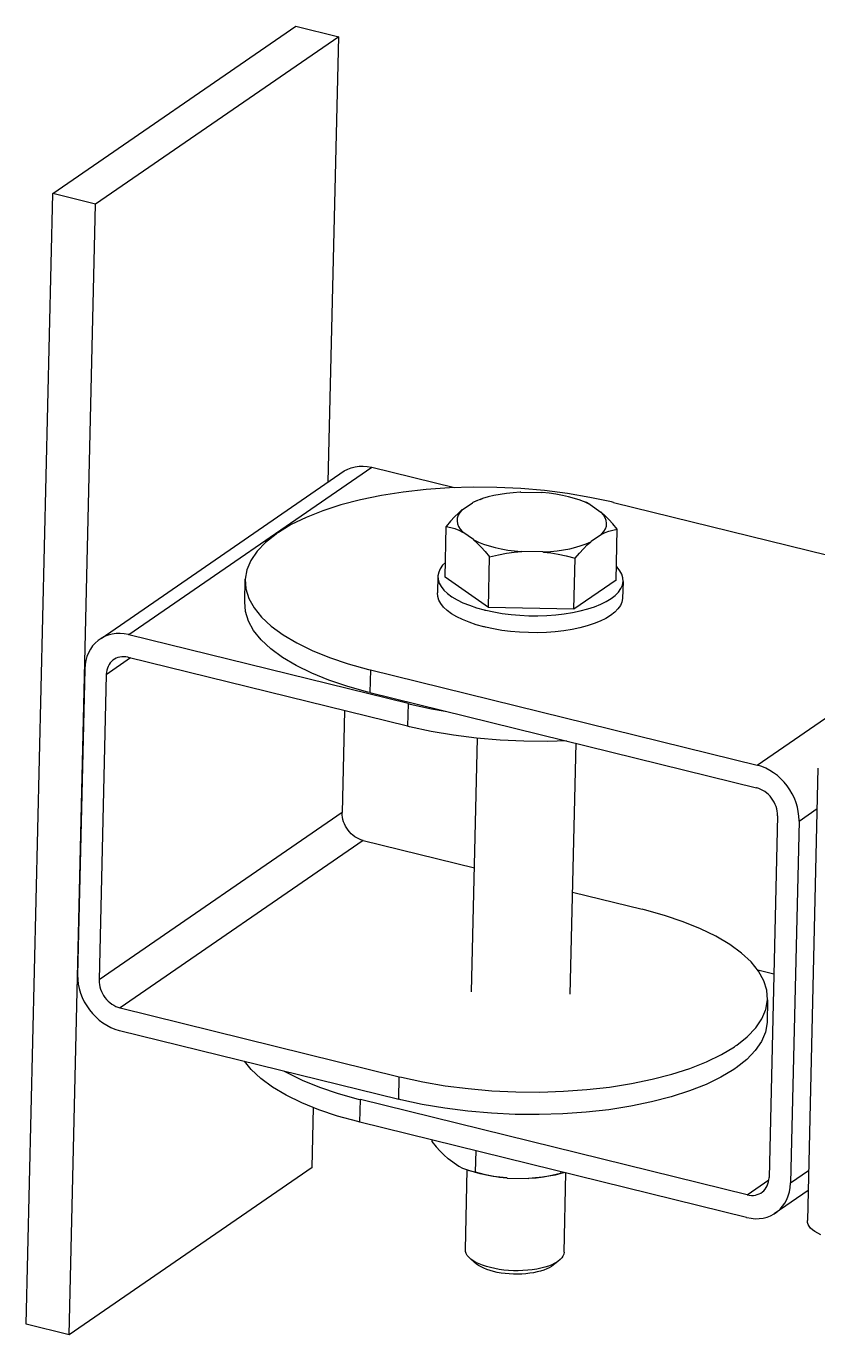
# Model space of a CAD drawing. Extents: x 0 to 1237, y -115 to 533.
# Drawn here: x 904.7 to 1032.9, y 261.4 to 473.4 of the extents above; entities that cross this region are included whole.
import ezdxf

# ---------------------------------------------------------------- set-up
doc = ezdxf.new("R2010")
doc.units = 0
doc.layers.get('0').update_dxf_attribs({"linetype": 'CONTINUOUS'})

msp = doc.modelspace()

# ---------------------------------------------------------------- linework, layer by layer
at = {"color": 1}
for p, q in [((908.953546, 446.270088), (948.33668, 473.393806)), ((948.33668, 473.393806), (955.29801, 471.678272)), ((955.29801, 471.678272), (915.914876, 444.554555)), ((953.605129, 399.542115), (955.29801, 471.678272)), ((904.65422, 263.069404), (908.953546, 446.270088)), ((915.914876, 444.554555), (908.953546, 446.270088)), ((911.615549, 261.353871), (915.914876, 444.554555)), ((916.817174, 374.205734), (956.200308, 401.329451)), ((960.662255, 401.908569), (921.279121, 374.784852)), ((956.200308, 401.329451), (956.751431, 401.620205)), ((956.751431, 401.620205), (957.33786, 401.844893)), ((957.33786, 401.844893), (957.953731, 402.001268)), ((957.953731, 402.001268), (958.59342, 402.087938)), ((958.59342, 402.087938), (959.250927, 402.10409)), ((959.250927, 402.10409), (959.920273, 402.049547)), ((959.920273, 402.049547), (960.594797, 401.924848)), ((960.594797, 401.924848), (960.662255, 401.908569)), ((974.082028, 398.601433), (960.662255, 401.908569)), ((977.07115, 398.693208), (973.225368, 398.575131)), ((980.945691, 398.660594), (977.07115, 398.693208)), ((984.812592, 398.477594), (980.945691, 398.660594)), ((958.841261, 396.63901), (955.66406, 395.811785)), ((962.218478, 397.334841), (958.841261, 396.63901)), ((965.763985, 397.892742), (962.218478, 397.334841)), ((969.444473, 398.30747), (965.763985, 397.892742)), ((973.225368, 398.575131), (969.444473, 398.30747)), ((977.778398, 396.544374), (977.036674, 396.212737)), ((978.202204, 396.718582), (977.601678, 396.487136)), ((978.597943, 396.845046), (977.778398, 396.544374)), ((978.202204, 396.718582), (978.597943, 396.845046)), ((979.488071, 397.112097), (978.597943, 396.845046)), ((980.440923, 397.34317), (979.488071, 397.112097)), ((981.448083, 397.536223), (980.440923, 397.34317)), ((982.500659, 397.689553), (981.448083, 397.536223)), ((983.589355, 397.801805), (982.500659, 397.689553)), ((984.704558, 397.871987), (983.589355, 397.801805)), ((984.785308, 397.875385), (984.704558, 397.871987)), ((984.785309, 397.875384), (988.186952, 397.820301)), ((988.635526, 398.145928), (984.812592, 398.477594)), ((988.267908, 397.814286), (988.186952, 397.820302)), ((989.386965, 397.707923), (988.267908, 397.814286)), ((992.37858, 397.668712), (988.635526, 398.145928)), ((990.481334, 397.560321), (989.386965, 397.707923)), ((991.54135, 397.372782), (990.481334, 397.560321)), ((992.557653, 397.146962), (991.54135, 397.372782)), ((996.006799, 397.050387), (992.37858, 397.668712)), ((993.521268, 396.884856), (992.557653, 397.146962)), ((994.423687, 396.588777), (993.521268, 396.884856)), ((994.797002, 396.44986), (994.423687, 396.588777)), ((995.25694, 396.261341), (994.423687, 396.588777)), ((999.485691, 396.296832), (996.006799, 397.050387)), ((952.716724, 394.860936), (950.026939, 393.795397)), ((955.66406, 395.811785), (952.716724, 394.860936)), ((974.690536, 394.482191), (974.081377, 393.880511)), ((974.923519, 394.578179), (974.668076, 394.138491)), ((975.270782, 394.999925), (974.690536, 394.482191)), ((975.281992, 395.004263), (974.923519, 394.578179)), ((975.311586, 395.034202), (975.270782, 394.999925)), ((975.311586, 395.034202), (975.281992, 395.004263)), ((975.311587, 395.034202), (976.986641, 396.187835)), ((977.036674, 396.212737), (976.986641, 396.187835)), ((977.027146, 396.209558), (976.986641, 396.187835)), ((977.601678, 396.487136), (977.027146, 396.209558)), ((995.424833, 396.198522), (994.797002, 396.44986)), ((996.013669, 395.905439), (995.25694, 396.261341)), ((996.014966, 395.90583), (995.424833, 396.198522)), ((996.064825, 395.878898), (996.013669, 395.905439)), ((996.064825, 395.878897), (997.791425, 394.670189)), ((997.822348, 394.639271), (997.791425, 394.670189)), ((997.833186, 394.634576), (997.791425, 394.670189)), ((998.199681, 394.201271), (997.822348, 394.639271)), ((998.425568, 394.097853), (997.833186, 394.634576)), ((999.824017, 396.214321), (999.485691, 396.296832)), ((999.824017, 396.214321), (1062.475985, 380.774521)), ((947.619842, 392.625107), (945.518318, 391.361188)), ((950.026939, 393.795397), (947.619842, 392.625107)), ((972.523468, 384.102002), (972.716885, 392.343809)), ((973.429309, 393.17626), (972.717037, 392.343807)), ((972.717037, 392.343807), (973.450993, 392.182977)), ((974.081377, 393.880511), (973.429309, 393.17626)), ((974.517919, 393.689084), (974.474374, 393.233924)), ((974.474374, 393.233924), (974.537825, 392.777032)), ((974.668076, 394.138491), (974.517919, 393.689084)), ((974.537825, 392.777032), (974.707713, 392.322442)), ((974.707713, 392.322442), (974.982536, 391.874168)), ((998.474504, 393.752997), (998.199681, 394.201271)), ((999.044654, 393.476285), (998.425568, 394.097853)), ((998.644392, 393.298407), (998.474504, 393.752997)), ((998.514141, 391.936947), (998.664298, 392.386354)), ((998.707843, 392.841514), (998.644392, 393.298407)), ((998.664298, 392.386354), (998.707843, 392.841514)), ((999.704431, 392.750792), (999.044654, 393.476285)), ((1000.422082, 391.895177), (999.704431, 392.750792)), ((945.136555, 391.098263), (943.427332, 389.737667)), ((945.325801, 391.230128), (945.136555, 391.098263)), ((945.518318, 391.361188), (945.325801, 391.230128)), ((973.450993, 392.182977), (974.122943, 391.976205)), ((974.122943, 391.976205), (974.750718, 391.724856)), ((974.750718, 391.724856), (975.348736, 391.428308)), ((974.982536, 391.874168), (975.359869, 391.436168)), ((975.348736, 391.428308), (975.390791, 391.40525)), ((975.359869, 391.436168), (975.390791, 391.40525)), ((977.117392, 390.19654), (975.390792, 391.405249)), ((977.117392, 390.196541), (977.168548, 390.17)), ((977.117392, 390.196541), (977.15915, 390.160925)), ((977.15915, 390.160925), (977.751453, 389.624187)), ((977.168548, 390.17), (977.925277, 389.814098)), ((997.87063, 391.041235), (996.195576, 389.887602)), ((997.870631, 391.041235), (997.900225, 391.071174)), ((997.870631, 391.041235), (997.911141, 391.062957)), ((997.900225, 391.071174), (998.258698, 391.497259)), ((997.911141, 391.062957), (998.48575, 391.340515)), ((998.258698, 391.497259), (998.514141, 391.936947)), ((998.48575, 391.340515), (999.086221, 391.571976)), ((999.086221, 391.571976), (999.726115, 391.757505)), ((999.726115, 391.757505), (1000.422082, 391.895177)), ((1000.228816, 383.653367), (1000.422234, 391.895175)), ((942.06287, 388.310431), (941.056136, 386.830126)), ((943.427332, 389.737667), (942.06287, 388.310431)), ((977.751453, 389.624187), (978.370596, 389.002629)), ((977.925277, 389.814098), (978.75853, 389.486662)), ((978.370596, 389.002629), (979.03036, 388.277132)), ((978.75853, 389.486662), (979.660949, 389.190583)), ((979.03036, 388.277132), (979.748275, 387.421578)), ((979.660949, 389.190583), (980.624564, 388.928477)), ((980.624564, 388.928477), (981.640867, 388.702657)), ((981.640867, 388.702657), (982.700883, 388.515118)), ((982.504541, 387.98387), (983.737186, 388.149076)), ((982.700883, 388.515118), (983.795252, 388.367516)), ((983.737186, 388.149076), (984.912556, 388.250195)), ((983.795252, 388.367516), (984.914309, 388.261154)), ((984.912556, 388.250195), (984.995265, 388.255137)), ((984.914309, 388.261154), (984.995265, 388.255137)), ((988.396908, 388.200053), (984.995265, 388.255136)), ((988.396908, 388.200054), (988.477659, 388.203452)), ((988.396908, 388.200054), (988.479323, 388.192438)), ((988.477659, 388.203452), (989.592862, 388.273634)), ((988.479323, 388.192438), (989.649053, 388.053346)), ((989.592862, 388.273634), (990.681558, 388.385886)), ((989.649053, 388.053346), (990.87301, 387.848359)), ((990.681558, 388.385886), (991.734134, 388.539215)), ((991.734134, 388.539215), (992.741294, 388.732268)), ((992.741294, 388.732268), (993.694145, 388.963341)), ((993.694145, 388.963341), (994.584274, 389.230392)), ((994.313339, 388.02965), (994.965394, 388.733904)), ((994.584274, 389.230392), (995.403819, 389.531063)), ((994.965394, 388.733904), (995.574607, 389.33557)), ((995.403819, 389.531063), (996.145543, 389.8627)), ((995.574607, 389.33557), (996.154776, 389.853325)), ((996.145543, 389.8627), (996.195576, 389.887602)), ((996.154776, 389.853325), (996.195576, 389.887602)), ((941.056136, 386.830126), (940.416497, 385.310574)), ((972.139875, 386.047538), (971.748435, 385.49062)), ((972.579677, 386.495291), (972.139875, 386.047538)), ((979.554783, 379.179719), (979.748201, 387.421526)), ((979.748275, 387.421578), (981.186621, 387.745748)), ((981.186621, 387.745748), (982.504541, 387.98387)), ((990.87301, 387.848359), (992.178754, 387.567753)), ((992.178754, 387.567753), (993.600798, 387.197263)), ((993.407457, 378.955402), (993.600875, 387.197209)), ((993.600798, 387.197263), (994.313339, 388.02965)), ((940.416497, 385.310574), (940.149963, 383.766051)), ((971.385145, 384.336321), (971.320656, 381.588311)), ((971.496086, 384.918463), (971.385145, 384.336321)), ((971.385145, 384.336321), (971.416703, 383.749912)), ((971.748435, 385.49062), (971.496086, 384.918463)), ((979.554783, 379.179719), (972.523468, 384.102002)), ((1000.395671, 385.735393), (1000.280217, 385.84363)), ((1000.847549, 385.169162), (1000.395671, 385.735393)), ((1001.161817, 384.590744), (1000.847549, 385.169162)), ((1001.335582, 384.005457), (1001.161817, 384.590744)), ((1001.367139, 383.419048), (1001.335582, 384.005457)), ((940.063976, 380.102037), (940.149963, 383.766051)), ((940.149963, 383.766051), (940.259037, 382.211066)), ((940.259037, 382.211066), (940.742694, 380.660228)), ((971.416703, 383.749912), (971.590468, 383.164625)), ((971.590468, 383.164625), (971.904735, 382.586207)), ((971.904735, 382.586207), (972.356613, 382.019976)), ((972.356613, 382.019976), (972.941671, 381.471488)), ((1000.228816, 383.653367), (993.407457, 378.955402)), ((1000.085728, 381.171629), (1000.61241, 381.707831)), ((1000.61241, 381.707831), (1001.003849, 382.264749)), ((1001.003849, 382.264749), (1001.256198, 382.836906)), ((1001.256198, 382.836906), (1001.367139, 383.419048)), ((1001.367139, 383.419048), (1001.302649, 380.671038)), ((940.17305, 378.547052), (940.063976, 380.102037)), ((940.742694, 380.660228), (941.596392, 379.128106)), ((971.352213, 381.001902), (971.320656, 381.588311)), ((971.525978, 380.416615), (971.352213, 381.001902)), ((971.840245, 379.838196), (971.525978, 380.416615)), ((972.292123, 379.271966), (971.840245, 379.838196)), ((972.941671, 381.471488), (973.654522, 380.945791)), ((973.654522, 380.945791), (974.488181, 380.448036)), ((974.488181, 380.448036), (975.434965, 379.982812)), ((975.434965, 379.982812), (976.485605, 379.554673)), ((976.485605, 379.554673), (977.630409, 379.167567)), ((996.743832, 379.330815), (997.749777, 379.736296)), ((997.749777, 379.736296), (998.647456, 380.18107)), ((998.647456, 380.18107), (999.428636, 380.66106)), ((999.428636, 380.66106), (1000.085728, 381.171629)), ((1001.191708, 380.088895), (1000.939359, 379.516739)), ((1001.302649, 380.671038), (1001.191708, 380.088895)), ((1023.092851, 353.650803), (1062.475985, 380.774521)), ((940.656708, 376.996214), (940.17305, 378.547052)), ((941.596392, 379.128106), (942.812109, 377.629093)), ((942.812109, 377.629093), (944.378426, 376.17727)), ((972.877182, 378.723477), (972.292123, 379.271966)), ((973.590032, 378.19778), (972.877182, 378.723477)), ((974.423691, 377.700026), (973.590032, 378.19778)), ((975.370475, 377.234802), (974.423691, 377.700026)), ((977.630409, 379.167567), (978.858179, 378.825282)), ((978.858179, 378.825282), (978.991804, 378.791988)), ((978.991804, 378.791988), (979.126208, 378.759229)), ((979.126208, 378.759229), (980.43892, 378.475444)), ((993.407457, 378.955402), (979.554783, 379.179719)), ((980.43892, 378.475444), (981.808249, 378.242973)), ((981.808249, 378.242973), (983.220804, 378.064089)), ((983.220804, 378.064089), (984.663552, 377.940443)), ((984.663552, 377.940443), (986.12237, 377.873244)), ((986.12237, 377.873244), (987.583814, 377.863113)), ((987.583814, 377.863113), (989.033563, 377.910149)), ((989.033563, 377.910149), (990.458268, 378.013919)), ((990.458268, 378.013919), (991.843959, 378.173404)), ((991.843959, 378.173404), (993.177887, 378.387138)), ((993.177887, 378.387138), (994.446959, 378.653023)), ((994.446959, 378.653023), (995.639513, 378.968616)), ((995.639513, 378.968616), (996.743832, 379.330815)), ((998.582966, 377.43306), (997.685287, 376.988285)), ((999.364146, 377.913049), (998.582966, 377.43306)), ((1000.021238, 378.423618), (999.364146, 377.913049)), ((1000.54792, 378.959821), (1000.021238, 378.423618)), ((1000.939359, 379.516739), (1000.54792, 378.959821)), ((941.510405, 375.464092), (940.656708, 376.996214)), ((942.726123, 373.965079), (941.510405, 375.464092)), ((944.378426, 376.17727), (946.280627, 374.786278)), ((976.421115, 376.806662), (975.370475, 377.234802)), ((977.565919, 376.419557), (976.421115, 376.806662)), ((978.79369, 376.077272), (977.565919, 376.419557)), ((978.927315, 376.043977), (978.79369, 376.077272)), ((979.061718, 376.011219), (978.927315, 376.043977)), ((980.37443, 375.727434), (979.061718, 376.011219)), ((981.743759, 375.494963), (980.37443, 375.727434)), ((983.156314, 375.316079), (981.743759, 375.494963)), ((984.599062, 375.192432), (983.156314, 375.316079)), ((991.779469, 375.425394), (990.393778, 375.265908)), ((993.113397, 375.639128), (991.779469, 375.425394)), ((994.382469, 375.905013), (993.113397, 375.639128)), ((995.575023, 376.220605), (994.382469, 375.905013)), ((996.679342, 376.582805), (995.575023, 376.220605)), ((997.685287, 376.988285), (996.679342, 376.582805)), ((915.840615, 373.437375), (915.424351, 372.966987)), ((916.306347, 373.851588), (915.840615, 373.437375)), ((916.817174, 374.205734), (916.306347, 373.851588)), ((917.368297, 374.496487), (916.817174, 374.205734)), ((917.954726, 374.721176), (917.368297, 374.496487)), ((918.570597, 374.877551), (917.954726, 374.721176)), ((919.210286, 374.964221), (918.570597, 374.877551)), ((919.867793, 374.980373), (919.210286, 374.964221)), ((920.537139, 374.925829), (919.867793, 374.980373)), ((921.211663, 374.80113), (920.537139, 374.925829)), ((921.279121, 374.784852), (921.211663, 374.80113)), ((966.527764, 363.633886), (921.279121, 374.784852)), ((944.292439, 372.513257), (942.726123, 373.965079)), ((946.280627, 374.786278), (948.500843, 373.469183)), ((948.500843, 373.469183), (951.018217, 372.238359)), ((986.057881, 375.125234), (984.599062, 375.192432)), ((987.519324, 375.115103), (986.057881, 375.125234)), ((988.969073, 375.162139), (987.519324, 375.115103)), ((990.393778, 375.265908), (988.969073, 375.162139)), ((914.508864, 371.265134), (914.324427, 370.618843)), ((914.755279, 371.875653), (914.508864, 371.265134)), ((915.061362, 372.444672), (914.755279, 371.875653)), ((915.424351, 372.966987), (915.061362, 372.444672)), ((919.530937, 371.089), (919.237725, 370.976657)), ((919.838776, 371.167169), (919.530937, 371.089)), ((920.15871, 371.210522), (919.838776, 371.167169)), ((920.487569, 371.218596), (920.15871, 371.210522)), ((920.822054, 371.191339), (920.487569, 371.218596)), ((921.159394, 371.12898), (920.822054, 371.191339)), ((921.193134, 371.120838), (921.159394, 371.12898)), ((966.441778, 359.969872), (921.193134, 371.120838)), ((946.194641, 371.122265), (944.292439, 372.513257)), ((948.414857, 369.80517), (946.194641, 371.122265)), ((951.018217, 372.238359), (953.809099, 371.105369)), ((953.809099, 371.105369), (956.847456, 370.080798)), ((914.145818, 369.172358), (912.985, 319.708173)), ((914.147811, 369.24328), (914.145818, 369.172358)), ((914.203674, 369.942649), (914.147811, 369.24328)), ((914.324427, 370.618843), (914.203674, 369.942649)), ((921.567238, 371.028645), (917.626483, 368.314591)), ((917.715764, 369.037735), (917.655423, 368.699829)), ((917.808008, 369.360986), (917.715764, 369.037735)), ((917.931256, 369.666329), (917.808008, 369.360986)), ((918.084255, 369.950748), (917.931256, 369.666329)), ((918.265748, 370.211904), (918.084255, 369.950748)), ((918.473811, 370.44703), (918.265748, 370.211904)), ((918.706747, 370.654206), (918.473811, 370.44703)), ((918.962246, 370.831331), (918.706747, 370.654206)), ((919.237725, 370.976657), (918.962246, 370.831331)), ((950.93223, 368.574346), (948.414857, 369.80517)), ((956.847456, 370.080798), (960.104407, 369.174389)), ((960.104407, 369.174389), (960.440883, 369.090603)), ((960.440883, 369.090603), (960.354896, 365.42659)), ((960.440883, 369.090603), (1023.092851, 353.650803)), ((917.626483, 368.314591), (916.465664, 318.850407)), ((917.627479, 368.350064), (917.626483, 368.314591)), ((917.655423, 368.699829), (917.627479, 368.350064)), ((953.723112, 367.441355), (950.93223, 368.574346)), ((956.76147, 366.416784), (953.723112, 367.441355)), ((960.018421, 365.510375), (956.76147, 366.416784)), ((960.354896, 365.42659), (960.018421, 365.510375)), ((960.354896, 365.42659), (1023.006865, 349.98679)), ((966.527764, 363.633886), (966.441778, 359.969872)), ((966.527764, 363.633886), (966.86609, 363.551375)), ((966.86609, 363.551375), (970.344982, 362.797819)), ((970.344982, 362.797819), (972.539736, 362.423787)), ((956.236271, 362.484892), (955.848799, 345.974124)), ((966.780104, 359.887361), (966.441778, 359.969872)), ((970.258996, 359.133805), (966.780104, 359.887361)), ((973.887215, 358.515481), (970.258996, 359.133805)), ((977.630269, 358.038264), (973.887215, 358.515481)), ((976.803546, 316.951272), (977.76749, 358.026359)), ((981.453203, 357.706598), (977.630269, 358.038264)), ((985.320104, 357.523599), (981.453203, 357.706598)), ((989.194645, 357.490984), (985.320104, 357.523599)), ((992.183766, 357.58276), (989.194645, 357.490984)), ((992.797561, 316.527765), (993.751964, 357.196297)), ((1023.160293, 353.633837), (1023.092851, 353.650803)), ((1023.832878, 353.426558), (1023.160293, 353.633837)), ((1024.497072, 353.152467), (1023.832878, 353.426558)), ((1025.146264, 352.814295), (1024.497072, 353.152467)), ((1025.774552, 352.415148), (1025.146264, 352.814295)), ((1026.376043, 351.958769), (1025.774552, 352.415148)), ((1032.957329, 353.15486), (1031.237598, 279.874587)), ((1023.040596, 349.978304), (1023.006865, 349.98679)), ((1023.376968, 349.874635), (1023.040596, 349.978304)), ((1023.708877, 349.737667), (1023.376968, 349.874635)), ((1026.945243, 351.449291), (1026.376043, 351.958769)), ((1027.476459, 350.891808), (1026.945243, 351.449291)), ((1027.964885, 350.291409), (1027.476459, 350.891808)), ((1028.405932, 349.653732), (1027.964885, 350.291409)), ((1024.033577, 349.568532), (1023.708877, 349.737667)), ((1024.34781, 349.368897), (1024.033577, 349.568532)), ((1024.648461, 349.140773), (1024.34781, 349.368897)), ((1024.933058, 348.886036), (1024.648461, 349.140773)), ((1025.198587, 348.607385), (1024.933058, 348.886036)), ((1025.442882, 348.307092), (1025.198587, 348.607385)), ((1025.663471, 347.98815), (1025.442882, 348.307092)), ((1025.85817, 347.653769), (1025.663471, 347.98815)), ((1028.795458, 348.984766), (1028.405932, 349.653732)), ((1029.129898, 348.290579), (1028.795458, 348.984766)), ((1029.405907, 347.57811), (1029.129898, 348.290579)), ((955.848799, 345.974124), (916.465664, 318.850407)), ((955.848129, 345.938571), (955.848799, 345.974124)), ((955.859428, 345.579135), (955.848129, 345.938571)), ((1026.025388, 347.306677), (1025.85817, 347.653769)), ((1026.163355, 346.950553), (1026.025388, 347.306677)), ((1026.270936, 346.588325), (1026.163355, 346.950553)), ((1026.347034, 346.223589), (1026.270936, 346.588325)), ((1026.390913, 345.859998), (1026.347034, 346.223589)), ((1026.402213, 345.500562), (1026.390913, 345.859998)), ((1029.620998, 346.853859), (1029.405907, 347.57811)), ((1029.773154, 346.124619), (1029.620998, 346.853859)), ((1029.860963, 345.397027), (1029.773154, 346.124619)), ((1029.882208, 344.607243), (1032.803958, 346.619493)), ((955.903307, 345.215545), (955.859428, 345.579135)), ((955.979405, 344.850809), (955.903307, 345.215545)), ((956.086987, 344.48858), (955.979405, 344.850809)), ((956.224954, 344.132456), (956.086987, 344.48858)), ((956.392172, 343.785365), (956.224954, 344.132456)), ((956.58687, 343.450984), (956.392172, 343.785365)), ((1026.401543, 345.465009), (1025.025759, 286.840791)), ((1026.401543, 345.465009), (1026.402213, 345.500562)), ((1029.882208, 344.607243), (1028.506424, 285.983024)), ((1029.883548, 344.678326), (1029.860963, 345.397027)), ((1029.882208, 344.607243), (1029.883548, 344.678326)), ((959.243477, 341.452344), (919.860343, 314.328626)), ((956.80746, 343.132041), (956.58687, 343.450984)), ((957.051754, 342.831749), (956.80746, 343.132041)), ((957.317283, 342.553098), (957.051754, 342.831749)), ((957.601881, 342.298361), (957.317283, 342.553098)), ((957.902532, 342.070237), (957.601881, 342.298361)), ((958.216764, 341.870601), (957.902532, 342.070237)), ((958.541465, 341.701466), (958.216764, 341.870601)), ((958.873374, 341.564499), (958.541465, 341.701466)), ((959.209745, 341.46083), (958.873374, 341.564499)), ((959.243477, 341.452344), (959.209745, 341.46083)), ((959.243477, 341.452344), (977.274255, 337.008882)), ((993.186185, 333.087585), (1004.492121, 330.301377)), ((1004.828596, 330.217592), (1004.492121, 330.301377)), ((1008.085547, 329.311182), (1004.828596, 330.217592)), ((1011.123905, 328.286612), (1008.085547, 329.311182)), ((1013.914787, 327.153621), (1011.123905, 328.286612)), ((1016.43216, 325.922797), (1013.914787, 327.153621)), ((1018.652376, 324.605702), (1016.43216, 325.922797)), ((1020.554578, 323.21471), (1018.652376, 324.605702)), ((1022.120894, 321.762888), (1020.554578, 323.21471)), ((1023.336612, 320.263875), (1022.120894, 321.762888)), ((1025.799105, 319.794207), (1023.197564, 320.435324)), ((1024.190309, 318.731752), (1023.336612, 320.263875)), ((912.985, 319.708173), (912.98366, 319.63709)), ((912.98366, 319.63709), (913.006244, 318.918389)), ((913.006244, 318.918389), (913.094053, 318.190797)), ((913.094053, 318.190797), (913.24621, 317.461557)), ((916.465664, 318.850407), (916.464995, 318.814854)), ((916.464995, 318.814854), (916.476294, 318.455418)), ((916.476294, 318.455418), (916.520173, 318.091828)), ((916.520173, 318.091828), (916.596271, 317.727091)), ((1024.673967, 317.180914), (1024.190309, 318.731752)), ((913.24621, 317.461557), (913.461301, 316.737306)), ((913.461301, 316.737306), (913.73731, 316.024838)), ((913.73731, 316.024838), (914.07175, 315.33065)), ((916.596271, 317.727091), (916.703853, 317.364863)), ((916.703853, 317.364863), (916.841819, 317.008739)), ((916.841819, 317.008739), (917.009038, 316.661648)), ((917.009038, 316.661648), (917.203736, 316.327267)), ((917.203736, 316.327267), (917.424326, 316.008324)), ((917.424326, 316.008324), (917.66862, 315.708032)), ((1024.783041, 315.62593), (1024.673967, 317.180914)), ((914.07175, 315.33065), (914.461275, 314.661685)), ((914.461275, 314.661685), (914.902323, 314.024007)), ((914.902323, 314.024007), (915.390748, 313.423608)), ((917.66862, 315.708032), (917.934149, 315.429381)), ((917.934149, 315.429381), (918.218747, 315.174643)), ((918.218747, 315.174643), (918.519398, 314.94652)), ((918.519398, 314.94652), (918.83363, 314.746884)), ((918.83363, 314.746884), (919.15833, 314.577749)), ((919.15833, 314.577749), (919.49024, 314.440781)), ((919.49024, 314.440781), (919.826611, 314.337112)), ((919.826611, 314.337112), (919.860343, 314.328626)), ((919.860343, 314.328626), (965.108987, 303.17766)), ((1023.876868, 312.561855), (1024.516506, 314.081407)), ((1024.516506, 314.081407), (1024.783041, 315.62593)), ((1024.783041, 315.62593), (1024.697054, 311.961916)), ((915.390748, 313.423608), (915.921965, 312.866126)), ((915.921965, 312.866126), (916.491165, 312.356647)), ((916.491165, 312.356647), (917.092655, 311.900268)), ((917.092655, 311.900268), (917.720944, 311.501121)), ((1022.870134, 311.081549), (1023.876868, 312.561855)), ((1024.697054, 311.961916), (1024.43052, 310.417393)), ((917.720944, 311.501121), (918.370135, 311.162949)), ((918.370135, 311.162949), (919.034329, 310.888858)), ((919.034329, 310.888858), (919.706915, 310.681579)), ((919.706915, 310.681579), (919.774356, 310.664613)), ((919.774356, 310.664613), (965.023, 299.513646)), ((1019.796449, 308.293718), (1021.505672, 309.654314)), ((1021.505672, 309.654314), (1022.870134, 311.081549)), ((1024.43052, 310.417393), (1023.790881, 308.897841)), ((1017.313162, 306.766874), (1019.414686, 308.030792)), ((1019.414686, 308.030792), (1019.607203, 308.161852)), ((1019.607203, 308.161852), (1019.796449, 308.293718)), ((1023.790881, 308.897841), (1022.784147, 307.417535)), ((941.092379, 304.348819), (940.015709, 305.676383)), ((1012.21628, 304.531044), (1014.906065, 305.596583)), ((1014.906065, 305.596583), (1017.313162, 306.766874)), ((1021.419685, 305.9903), (1019.710463, 304.629704)), ((1022.784147, 307.417535), (1021.419685, 305.9903)), ((942.658695, 302.896997), (941.092379, 304.348819)), ((946.477761, 304.08389), (946.867099, 303.852924)), ((946.867099, 303.852924), (949.384473, 302.622099)), ((1006.091743, 302.75297), (1009.268943, 303.580196)), ((1009.268943, 303.580196), (1012.21628, 304.531044)), ((1019.328699, 304.366778), (1017.227175, 303.10286)), ((1019.521216, 304.497838), (1019.328699, 304.366778)), ((1019.710463, 304.629704), (1019.521216, 304.497838)), ((944.560897, 301.506005), (942.658695, 302.896997)), ((946.781113, 300.18891), (944.560897, 301.506005)), ((949.384473, 302.622099), (952.175355, 301.489109)), ((952.175355, 301.489109), (955.213712, 300.464538)), ((965.023, 299.513646), (965.108987, 303.17766)), ((965.108987, 303.17766), (965.447313, 303.095149)), ((965.447313, 303.095149), (968.926205, 302.341593)), ((968.926205, 302.341593), (972.554424, 301.723269)), ((972.554424, 301.723269), (976.297478, 301.246052)), ((976.297478, 301.246052), (980.120412, 300.914386)), ((995.488531, 301.08451), (999.169019, 301.499239)), ((999.169019, 301.499239), (1002.714526, 302.057139)), ((1002.714526, 302.057139), (1006.091743, 302.75297)), ((1014.820078, 301.932569), (1012.130294, 300.867031)), ((1017.227175, 303.10286), (1014.820078, 301.932569)), ((949.298486, 298.958086), (946.781113, 300.18891)), ((955.213712, 300.464538), (958.470663, 299.558129)), ((958.470663, 299.558129), (958.807139, 299.474343)), ((958.721152, 295.81033), (958.807139, 299.474343)), ((1021.459107, 284.034544), (958.807139, 299.474343)), ((965.361326, 299.431135), (965.023, 299.513646)), ((968.840218, 298.67758), (965.361326, 299.431135)), ((980.120412, 300.914386), (983.987313, 300.731386)), ((983.987313, 300.731386), (987.861854, 300.698772)), ((987.861854, 300.698772), (991.707636, 300.81685)), ((991.707636, 300.81685), (995.488531, 301.08451)), ((1006.005756, 299.088957), (1002.628539, 298.393125)), ((1009.182957, 299.916182), (1006.005756, 299.088957)), ((1012.130294, 300.867031), (1009.182957, 299.916182)), ((952.089368, 297.825095), (949.298486, 298.958086)), ((950.998684, 288.477588), (951.226272, 298.175479)), ((955.127726, 296.800525), (952.089368, 297.825095)), ((972.468437, 298.059255), (968.840218, 298.67758)), ((976.211491, 297.582039), (972.468437, 298.059255)), ((980.034425, 297.250372), (976.211491, 297.582039)), ((983.901326, 297.067373), (980.034425, 297.250372)), ((987.775867, 297.034759), (983.901326, 297.067373)), ((991.621649, 297.152836), (987.775867, 297.034759)), ((995.402544, 297.420496), (991.621649, 297.152836)), ((999.083033, 297.835225), (995.402544, 297.420496)), ((1002.628539, 298.393125), (999.083033, 297.835225)), ((958.384677, 295.894115), (955.127726, 296.800525)), ((958.721152, 295.81033), (958.384677, 295.894115)), ((1021.373121, 280.37053), (958.721152, 295.81033)), ((970.384002, 292.936165), (970.378156, 292.687084)), ((970.378156, 292.687084), (971.095973, 291.831476)), ((971.095973, 291.831476), (971.755744, 291.105981)), ((971.755744, 291.105981), (972.374849, 290.484425)), ((977.489737, 291.185045), (977.409472, 287.764801)), ((950.998684, 288.477588), (911.615549, 261.353871)), ((972.374849, 290.484425), (972.967211, 289.94768)), ((972.967211, 289.94768), (973.00896, 289.912073)), ((973.00896, 289.912073), (974.73557, 288.703358)), ((974.73557, 288.703358), (974.777615, 288.680305)), ((974.777615, 288.680305), (975.375612, 288.383737)), ((975.375612, 288.383737), (976.003406, 288.132399)), ((975.822807, 275.16051), (976.126157, 288.086719)), ((976.003406, 288.132399), (976.376706, 287.99348)), ((976.003406, 288.132399), (976.67535, 287.925625)), ((977.279123, 287.697402), (976.376706, 287.99348)), ((976.67535, 287.925625), (977.409472, 287.764801)), ((978.242737, 287.435297), (977.279123, 287.697402)), ((977.409472, 287.764801), (978.83158, 287.394249)), ((979.259038, 287.209477), (978.242737, 287.435297)), ((978.83158, 287.394249), (980.137325, 287.113646)), ((980.319052, 287.021938), (979.259038, 287.209477)), ((980.137325, 287.113646), (981.361264, 286.908647)), ((981.413418, 286.874336), (980.319052, 287.021938)), ((981.361264, 286.908647), (982.531034, 286.769571)), ((982.532473, 286.767974), (981.413418, 286.874336)), ((982.531034, 286.769571), (982.613429, 286.761957)), ((982.613429, 286.761957), (982.532473, 286.767974)), ((982.613429, 286.761957), (986.015091, 286.706874)), ((986.015091, 286.706874), (986.097782, 286.711815)), ((987.211043, 286.780455), (986.095841, 286.710272)), ((986.095841, 286.710272), (986.097782, 286.710354)), ((986.097782, 286.711815), (987.273185, 286.812915)), ((988.299738, 286.892706), (987.211043, 286.780455)), ((987.273185, 286.812915), (988.505813, 286.978134)), ((989.352312, 287.046036), (988.299738, 286.892706)), ((988.505813, 286.978134), (989.823732, 287.216253)), ((990.359472, 287.239089), (989.352312, 287.046036)), ((989.823732, 287.216253), (991.262146, 287.540484)), ((991.312322, 287.470162), (990.359472, 287.239089)), ((991.267991, 287.789565), (991.262146, 287.540484)), ((991.262146, 287.540484), (991.826142, 287.652016)), ((991.876834, 287.639524), (991.312322, 287.470162)), ((991.816822, 274.737002), (992.11822, 287.580037)), ((1021.459107, 284.034544), (1024.998126, 286.471915)), ((1024.936477, 286.117647), (1024.996819, 286.455553)), ((1024.996819, 286.455553), (1025.024762, 286.805318)), ((1025.024762, 286.805318), (1025.025759, 286.840791)), ((1028.506424, 285.983024), (1031.428173, 287.995274)), ((1023.121304, 284.066382), (1023.414517, 284.178725)), ((1023.414517, 284.178725), (1023.689996, 284.324051)), ((1023.689996, 284.324051), (1023.945494, 284.501176)), ((1023.945494, 284.501176), (1024.178431, 284.708352)), ((1024.178431, 284.708352), (1024.386494, 284.943478)), ((1024.386494, 284.943478), (1024.567987, 285.204634)), ((1024.567987, 285.204634), (1024.720986, 285.489053)), ((1024.720986, 285.489053), (1024.844234, 285.794396)), ((1024.844234, 285.794396), (1024.936477, 286.117647)), ((1031.351996, 284.749234), (1025.835067, 280.949648)), ((1028.143377, 283.890248), (1028.327815, 284.536539)), ((1028.327815, 284.536539), (1028.448567, 285.212733)), ((1028.448567, 285.212733), (1028.504431, 285.912102)), ((1028.504431, 285.912102), (1028.506424, 285.983024)), ((1021.459107, 284.034544), (1021.492847, 284.026402)), ((1021.492847, 284.026402), (1021.830188, 283.964043)), ((1021.830188, 283.964043), (1022.164672, 283.936786)), ((1022.164672, 283.936786), (1022.493531, 283.94486)), ((1022.493531, 283.94486), (1022.813465, 283.988213)), ((1022.813465, 283.988213), (1023.121304, 284.066382)), ((1026.811627, 281.718007), (1027.227891, 282.188395)), ((1027.227891, 282.188395), (1027.59088, 282.71071)), ((1027.59088, 282.71071), (1027.896962, 283.279729)), ((1027.896962, 283.279729), (1028.143377, 283.890248)), ((1021.373121, 280.37053), (1021.440578, 280.354252)), ((1021.440578, 280.354252), (1022.115102, 280.229553)), ((1022.115102, 280.229553), (1022.784448, 280.175009)), ((1022.784448, 280.175009), (1023.441955, 280.191161)), ((1023.441955, 280.191161), (1024.081644, 280.277831)), ((1024.081644, 280.277831), (1024.697515, 280.434206)), ((1024.697515, 280.434206), (1025.283944, 280.658895)), ((1025.283944, 280.658895), (1025.835067, 280.949648)), ((1025.835067, 280.949648), (1026.345894, 281.303794)), ((1026.345894, 281.303794), (1026.811627, 281.718007)), ((1031.259419, 279.563514), (1031.237598, 279.874587)), ((1031.356152, 279.253368), (1031.259419, 279.563514)), ((1031.526882, 278.946964), (1031.356152, 279.253368)), ((1031.770007, 278.647181), (1031.526882, 278.946964)), ((1032.083243, 278.356835), (1031.770007, 278.647181)), ((1032.463775, 278.078568), (1032.083243, 278.356835)), ((1032.907799, 277.815165), (1032.463775, 278.078568)), ((1033.411241, 277.569017), (1032.907799, 277.815165)), ((975.847633, 274.847701), (975.822807, 275.16051)), ((975.948256, 274.535767), (975.847633, 274.847701)), ((976.123661, 274.227845), (975.948256, 274.535767)), ((976.372282, 273.926689), (976.123661, 274.227845)), ((976.691612, 273.635333), (976.372282, 273.926689)), ((976.691612, 273.635333), (977.632851, 272.821508)), ((977.078802, 273.356379), (976.691612, 273.635333)), ((991.164459, 273.535005), (990.821261, 273.261196)), ((991.437872, 273.822256), (991.164459, 273.535005)), ((991.638935, 274.120291), (991.437872, 273.822256)), ((991.76563, 274.426121), (991.638935, 274.120291)), ((991.816822, 274.737002), (991.76563, 274.426121)), ((977.529943, 273.092641), (977.078802, 273.356379)), ((978.041017, 272.84647), (977.529943, 273.092641)), ((977.967589, 272.580348), (977.632754, 272.821586)), ((977.967589, 272.580348), (977.632851, 272.821508)), ((978.357709, 272.352284), (977.967589, 272.580348)), ((978.357709, 272.352284), (977.967589, 272.580348)), ((978.606856, 272.620353), (978.041017, 272.84647)), ((978.799518, 272.139472), (978.357709, 272.352284)), ((978.799518, 272.139472), (978.357709, 272.352284)), ((979.222429, 272.416303), (978.606856, 272.620353)), ((979.288818, 271.943935), (978.799518, 272.139472)), ((979.288818, 271.943935), (978.799518, 272.139472)), ((979.881501, 272.236384), (979.222429, 272.416303)), ((979.821156, 271.767471), (979.288818, 271.943935)), ((979.28898, 271.943875), (979.288818, 271.943935)), ((979.821156, 271.767471), (979.28898, 271.943875)), ((980.391087, 271.611886), (979.821156, 271.767471)), ((980.391087, 271.611886), (979.821156, 271.767471)), ((980.577996, 272.08224), (979.881501, 272.236384)), ((980.993381, 271.478591), (980.391087, 271.611886)), ((980.993381, 271.478591), (980.391087, 271.611886)), ((981.305531, 271.955299), (980.577996, 272.08224)), ((981.622315, 271.368851), (980.993381, 271.478591)), ((981.622315, 271.368851), (980.993381, 271.478591)), ((982.056734, 271.856846), (981.305531, 271.955299)), ((982.82493, 271.787758), (982.056734, 271.856846)), ((983.602348, 271.748732), (982.82493, 271.787758)), ((984.382066, 271.740116), (983.602348, 271.748732)), ((985.15621, 271.761998), (984.382066, 271.740116)), ((985.917875, 271.814182), (985.15621, 271.761998)), ((986.659382, 271.896143), (985.917875, 271.814182)), ((986.869774, 271.413634), (986.251901, 271.317677)), ((986.869774, 271.413634), (986.251901, 271.317677)), ((987.374103, 272.007146), (986.659382, 271.896143)), ((987.458638, 271.533811), (986.869774, 271.413634)), ((986.869966, 271.413669), (986.869774, 271.413634)), ((987.458638, 271.533811), (986.869966, 271.413669)), ((988.054845, 272.146076), (987.374103, 272.007146)), ((988.012506, 271.676985), (987.458638, 271.533811)), ((988.012506, 271.676985), (987.458638, 271.533811)), ((988.526292, 271.841826), (988.012506, 271.676985)), ((988.526292, 271.841826), (988.012506, 271.676985)), ((988.695512, 272.311688), (988.054845, 272.146076)), ((988.99513, 272.026772), (988.526292, 271.841826)), ((988.99513, 272.026772), (988.526292, 271.841826)), ((989.289668, 272.502318), (988.695512, 272.311688)), ((989.414695, 272.230134), (988.99513, 272.026772)), ((988.995272, 272.026834), (988.99513, 272.026772)), ((989.414695, 272.230134), (988.995272, 272.026834)), ((989.831982, 272.716257), (989.289668, 272.502318)), ((989.780732, 272.449854), (989.414695, 272.230134)), ((989.780732, 272.449854), (989.414695, 272.230134)), ((989.816008, 272.473852), (989.780732, 272.449854)), ((989.816008, 272.473852), (989.780732, 272.449854)), ((989.85065, 272.498007), (989.816008, 272.473852)), ((989.85065, 272.498007), (989.816008, 272.473852)), ((990.317014, 272.951357), (989.831982, 272.716257)), ((990.821261, 273.261196), (989.85065, 272.498007)), ((990.740291, 273.205431), (990.317014, 272.951357)), ((990.781144, 273.233223), (990.740291, 273.205431)), ((990.821261, 273.261196), (990.781144, 273.233223)), ((982.272151, 271.283684), (981.622315, 271.368851)), ((981.622519, 271.36882), (981.622315, 271.368851)), ((982.272151, 271.283684), (981.622519, 271.36882)), ((982.936246, 271.22396), (982.272151, 271.283684)), ((982.936246, 271.22396), (982.272151, 271.283684)), ((983.608512, 271.190213), (982.936246, 271.22396)), ((983.608512, 271.190213), (982.936246, 271.22396)), ((984.282565, 271.182762), (983.608512, 271.190213)), ((984.282565, 271.182762), (983.608512, 271.190213)), ((984.952234, 271.20169), (984.282565, 271.182762)), ((984.282778, 271.182764), (984.282565, 271.182762)), ((984.952234, 271.20169), (984.282778, 271.182764)), ((985.610693, 271.246804), (984.952234, 271.20169)), ((985.610693, 271.246804), (984.952234, 271.20169)), ((986.251901, 271.317677), (985.610693, 271.246804)), ((986.251901, 271.317677), (985.610693, 271.246804)), ((911.615549, 261.353871), (904.65422, 263.069404))]:
    msp.add_line(p, q, dxfattribs=at)

doc.saveas('drawing.dxf')
